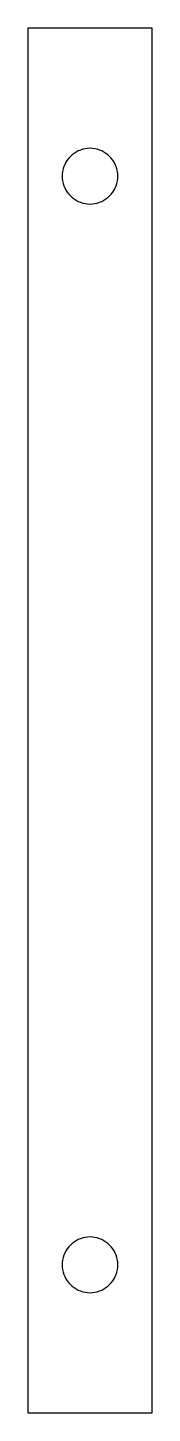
# Model space of a CAD drawing. Header units: millimetres. Extents: x -5 to 5, y -56 to 56.
import ezdxf

# ---------------------------------------------------------------- set-up
doc = ezdxf.new("R2010")
doc.units = ezdxf.units.MM
doc.layers.add('CUT', color=7, linetype='Continuous')

msp = doc.modelspace()

# ---------------------------------------------------------------- linework, layer by layer
at = {"layer": 'CUT'}
for points in [[(-5, -56), (-5, -55.75), (-5, -55.5), (-5, -55.25), (-5, -55), (-5, -54.75), (-5, -54.5), (-5, -54.25), (-5, -54), (-5, -53.75), (-5, -53.5), (-5, -53.25), (-5, -53), (-5, -52.75), (-5, -52.5), (-5, -52.25), (-5, -52), (-5, -51.75), (-5, -51.5), (-5, -51.25), (-5, -51), (-5, -50.75), (-5, -50.5), (-5, -50.25), (-5, -50), (-5, -49.75), (-5, -49.5), (-5, -49.25), (-5, -49), (-5, -48.75), (-5, -48.5), (-5, -48.25), (-5, -48), (-5, -47.75), (-5, -47.5), (-5, -47.25), (-5, -47), (-5, -46.75), (-5, -46.5), (-5, -46.25), (-5, -46), (-5, -45.75), (-5, -45.5), (-5, -45.25), (-5, -45), (-5, -44.75), (-5, -44.5), (-5, -44.25), (-5, -44), (-5, -43.75), (-5, -43.5), (-5, -43.25), (-5, -43), (-5, -42.75), (-5, -42.5), (-5, -42.25), (-5, -42), (-5, -41.75), (-5, -41.5), (-5, -41.25), (-5, -41), (-5, -40.75), (-5, -40.5), (-5, -40.25), (-5, -40), (-5, -39.75), (-5, -39.5), (-5, -39.25), (-5, -39), (-5, -38.75), (-5, -38.5), (-5, -38.25), (-5, -38), (-5, -37.75), (-5, -37.5), (-5, -37.25), (-5, -37), (-5, -36.75), (-5, -36.5), (-5, -36.25), (-5, -36), (-5, -35.75), (-5, -35.5), (-5, -35.25), (-5, -35), (-5, -34.75), (-5, -34.5), (-5, -34.25), (-5, -34), (-5, -33.75), (-5, -33.5), (-5, -33.25), (-5, -33), (-5, -32.75), (-5, -32.5), (-5, -32.25), (-5, -32), (-5, -31.75), (-5, -31.5), (-5, -31.25), (-5, -31), (-5, -30.75), (-5, -30.5), (-5, -30.25), (-5, -30), (-5, -29.75), (-5, -29.5), (-5, -29.25), (-5, -29), (-5, -28.75), (-5, -28.5), (-5, -28.25), (-5, -28), (-5, -27.75), (-5, -27.5), (-5, -27.25), (-5, -27), (-5, -26.75), (-5, -26.5), (-5, -26.25), (-5, -26), (-5, -25.75), (-5, -25.5), (-5, -25.25), (-5, -25), (-5, -24.75), (-5, -24.5), (-5, -24.25), (-5, -24), (-5, -23.75), (-5, -23.5), (-5, -23.25), (-5, -23), (-5, -22.75), (-5, -22.5), (-5, -22.25), (-5, -22), (-5, -21.75), (-5, -21.5), (-5, -21.25), (-5, -21), (-5, -20.75), (-5, -20.5), (-5, -20.25), (-5, -20), (-5, -19.75), (-5, -19.5), (-5, -19.25), (-5, -19), (-5, -18.75), (-5, -18.5), (-5, -18.25), (-5, -18), (-5, -17.75), (-5, -17.5), (-5, -17.25), (-5, -17), (-5, -16.75), (-5, -16.5), (-5, -16.25), (-5, -16), (-5, -15.75), (-5, -15.5), (-5, -15.25), (-5, -15), (-5, -14.75), (-5, -14.5), (-5, -14.25), (-5, -14), (-5, -13.75), (-5, -13.5), (-5, -13.25), (-5, -13), (-5, -12.75), (-5, -12.5), (-5, -12.25), (-5, -12), (-5, -11.75), (-5, -11.5), (-5, -11.25), (-5, -11), (-5, -10.75), (-5, -10.5), (-5, -10.25), (-5, -10), (-5, -9.75), (-5, -9.5), (-5, -9.25), (-5, -9), (-5, -8.75), (-5, -8.5), (-5, -8.25), (-5, -8), (-5, -7.75), (-5, -7.5), (-5, -7.25), (-5, -7), (-5, -6.75), (-5, -6.5), (-5, -6.25), (-5, -6), (-5, -5.75), (-5, -5.5), (-5, -5.25), (-5, -5), (-5, -4.75), (-5, -4.5), (-5, -4.25), (-5, -4), (-5, -3.75), (-5, -3.5), (-5, -3.25), (-5, -3), (-5, -2.75), (-5, -2.5), (-5, -2.25), (-5, -2), (-5, -1.75), (-5, -1.5), (-5, -1.25), (-5, -1), (-5, -0.75), (-5, -0.5), (-5, -0.25), (-5, 0), (-5, 0.25), (-5, 0.5), (-5, 0.75), (-5, 1), (-5, 1.25), (-5, 1.5), (-5, 1.75), (-5, 2), (-5, 2.25), (-5, 2.5), (-5, 2.75), (-5, 3), (-5, 3.25), (-5, 3.5), (-5, 3.75), (-5, 4), (-5, 4.25), (-5, 4.5), (-5, 4.75), (-5, 5), (-5, 5.25), (-5, 5.5), (-5, 5.75), (-5, 6), (-5, 6.25), (-5, 6.5), (-5, 6.75), (-5, 7), (-5, 7.25), (-5, 7.5), (-5, 7.75), (-5, 8), (-5, 8.25), (-5, 8.5), (-5, 8.75), (-5, 9), (-5, 9.25), (-5, 9.5), (-5, 9.75), (-5, 10), (-5, 10.25), (-5, 10.5), (-5, 10.75), (-5, 11), (-5, 11.25), (-5, 11.5), (-5, 11.75), (-5, 12), (-5, 12.25), (-5, 12.5), (-5, 12.75), (-5, 13), (-5, 13.25), (-5, 13.5), (-5, 13.75), (-5, 14), (-5, 14.25), (-5, 14.5), (-5, 14.75), (-5, 15), (-5, 15.25), (-5, 15.5), (-5, 15.75), (-5, 16), (-5, 16.25), (-5, 16.5), (-5, 16.75), (-5, 17), (-5, 17.25), (-5, 17.5), (-5, 17.75), (-5, 18), (-5, 18.25), (-5, 18.5), (-5, 18.75), (-5, 19), (-5, 19.25), (-5, 19.5), (-5, 19.75), (-5, 20), (-5, 20.25), (-5, 20.5), (-5, 20.75), (-5, 21), (-5, 21.25), (-5, 21.5), (-5, 21.75), (-5, 22), (-5, 22.25), (-5, 22.5), (-5, 22.75), (-5, 23), (-5, 23.25), (-5, 23.5), (-5, 23.75), (-5, 24), (-5, 24.25), (-5, 24.5), (-5, 24.75), (-5, 25), (-5, 25.25), (-5, 25.5), (-5, 25.75), (-5, 26), (-5, 26.25), (-5, 26.5), (-5, 26.75), (-5, 27), (-5, 27.25), (-5, 27.5), (-5, 27.75), (-5, 28), (-5, 28.25), (-5, 28.5), (-5, 28.75), (-5, 29), (-5, 29.25), (-5, 29.5), (-5, 29.75), (-5, 30), (-5, 30.25), (-5, 30.5), (-5, 30.75), (-5, 31), (-5, 31.25), (-5, 31.5), (-5, 31.75), (-5, 32), (-5, 32.25), (-5, 32.5), (-5, 32.75), (-5, 33), (-5, 33.25), (-5, 33.5), (-5, 33.75), (-5, 34), (-5, 34.25), (-5, 34.5), (-5, 34.75), (-5, 35), (-5, 35.25), (-5, 35.5), (-5, 35.75), (-5, 36), (-5, 36.25), (-5, 36.5), (-5, 36.75), (-5, 37), (-5, 37.25), (-5, 37.5), (-5, 37.75), (-5, 38), (-5, 38.25), (-5, 38.5), (-5, 38.75), (-5, 39), (-5, 39.25), (-5, 39.5), (-5, 39.75), (-5, 40), (-5, 40.25), (-5, 40.5), (-5, 40.75), (-5, 41), (-5, 41.25), (-5, 41.5), (-5, 41.75), (-5, 42), (-5, 42.25), (-5, 42.5), (-5, 42.75), (-5, 43), (-5, 43.25), (-5, 43.5), (-5, 43.75), (-5, 44), (-5, 44.25), (-5, 44.5), (-5, 44.75), (-5, 45), (-5, 45.25), (-5, 45.5), (-5, 45.75), (-5, 46), (-5, 46.25), (-5, 46.5), (-5, 46.75), (-5, 47), (-5, 47.25), (-5, 47.5), (-5, 47.75), (-5, 48), (-5, 48.25), (-5, 48.5), (-5, 48.75), (-5, 49), (-5, 49.25), (-5, 49.5), (-5, 49.75), (-5, 50), (-5, 50.25), (-5, 50.5), (-5, 50.75), (-5, 51), (-5, 51.25), (-5, 51.5), (-5, 51.75), (-5, 52), (-5, 52.25), (-5, 52.5), (-5, 52.75), (-5, 53), (-5, 53.25), (-5, 53.5), (-5, 53.75), (-5, 54), (-5, 54.25), (-5, 54.5), (-5, 54.75), (-5, 55), (-5, 55.25), (-5, 55.5), (-5, 55.75), (-5, 56), (-4.75, 56), (-4.5, 56), (-4.25, 56), (-4, 56), (-3.75, 56), (-3.5, 56), (-3.25, 56), (-3, 56), (-2.75, 56), (-2.5, 56), (-2.25, 56), (-2, 56), (-1.75, 56), (-1.5, 56), (-1.25, 56), (-1, 56), (-0.75, 56), (-0.5, 56), (-0.25, 56), (0, 56), (0.25, 56), (0.5, 56), (0.75, 56), (1, 56), (1.25, 56), (1.5, 56), (1.75, 56), (2, 56), (2.25, 56), (2.5, 56), (2.75, 56), (3, 56), (3.25, 56), (3.5, 56), (3.75, 56), (4, 56), (4.25, 56), (4.5, 56), (4.75, 56), (5, 56), (5, 55.75), (5, 55.5), (5, 55.25), (5, 55), (5, 54.75), (5, 54.5), (5, 54.25), (5, 54), (5, 53.75), (5, 53.5), (5, 53.25), (5, 53), (5, 52.75), (5, 52.5), (5, 52.25), (5, 52), (5, 51.75), (5, 51.5), (5, 51.25), (5, 51), (5, 50.75), (5, 50.5), (5, 50.25), (5, 50), (5, 49.75), (5, 49.5), (5, 49.25), (5, 49), (5, 48.75), (5, 48.5), (5, 48.25), (5, 48), (5, 47.75), (5, 47.5), (5, 47.25), (5, 47), (5, 46.75), (5, 46.5), (5, 46.25), (5, 46), (5, 45.75), (5, 45.5), (5, 45.25), (5, 45), (5, 44.75), (5, 44.5), (5, 44.25), (5, 44), (5, 43.75), (5, 43.5), (5, 43.25), (5, 43), (5, 42.75), (5, 42.5), (5, 42.25), (5, 42), (5, 41.75), (5, 41.5), (5, 41.25), (5, 41), (5, 40.75), (5, 40.5), (5, 40.25), (5, 40), (5, 39.75), (5, 39.5), (5, 39.25), (5, 39), (5, 38.75), (5, 38.5), (5, 38.25), (5, 38), (5, 37.75), (5, 37.5), (5, 37.25), (5, 37), (5, 36.75), (5, 36.5), (5, 36.25), (5, 36), (5, 35.75), (5, 35.5), (5, 35.25), (5, 35), (5, 34.75), (5, 34.5), (5, 34.25), (5, 34), (5, 33.75), (5, 33.5), (5, 33.25), (5, 33), (5, 32.75), (5, 32.5), (5, 32.25), (5, 32), (5, 31.75), (5, 31.5), (5, 31.25), (5, 31), (5, 30.75), (5, 30.5), (5, 30.25), (5, 30), (5, 29.75), (5, 29.5), (5, 29.25), (5, 29), (5, 28.75), (5, 28.5), (5, 28.25), (5, 28), (5, 27.75), (5, 27.5), (5, 27.25), (5, 27), (5, 26.75), (5, 26.5), (5, 26.25), (5, 26), (5, 25.75), (5, 25.5), (5, 25.25), (5, 25), (5, 24.75), (5, 24.5), (5, 24.25), (5, 24), (5, 23.75), (5, 23.5), (5, 23.25), (5, 23), (5, 22.75), (5, 22.5), (5, 22.25), (5, 22), (5, 21.75), (5, 21.5), (5, 21.25), (5, 21), (5, 20.75), (5, 20.5), (5, 20.25), (5, 20), (5, 19.75), (5, 19.5), (5, 19.25), (5, 19), (5, 18.75), (5, 18.5), (5, 18.25), (5, 18), (5, 17.75), (5, 17.5), (5, 17.25), (5, 17), (5, 16.75), (5, 16.5), (5, 16.25), (5, 16), (5, 15.75), (5, 15.5), (5, 15.25), (5, 15), (5, 14.75), (5, 14.5), (5, 14.25), (5, 14), (5, 13.75), (5, 13.5), (5, 13.25), (5, 13), (5, 12.75), (5, 12.5), (5, 12.25), (5, 12), (5, 11.75), (5, 11.5), (5, 11.25), (5, 11), (5, 10.75), (5, 10.5), (5, 10.25), (5, 10), (5, 9.75), (5, 9.5), (5, 9.25), (5, 9), (5, 8.75), (5, 8.5), (5, 8.25), (5, 8), (5, 7.75), (5, 7.5), (5, 7.25), (5, 7), (5, 6.75), (5, 6.5), (5, 6.25), (5, 6), (5, 5.75), (5, 5.5), (5, 5.25), (5, 5), (5, 4.75), (5, 4.5), (5, 4.25), (5, 4), (5, 3.75), (5, 3.5), (5, 3.25), (5, 3), (5, 2.75), (5, 2.5), (5, 2.25), (5, 2), (5, 1.75), (5, 1.5), (5, 1.25), (5, 1), (5, 0.75), (5, 0.5), (5, 0.25), (5, 0), (5, -0.25), (5, -0.5), (5, -0.75), (5, -1), (5, -1.25), (5, -1.5), (5, -1.75), (5, -2), (5, -2.25), (5, -2.5), (5, -2.75), (5, -3), (5, -3.25), (5, -3.5), (5, -3.75), (5, -4), (5, -4.25), (5, -4.5), (5, -4.75), (5, -5), (5, -5.25), (5, -5.5), (5, -5.75), (5, -6), (5, -6.25), (5, -6.5), (5, -6.75), (5, -7), (5, -7.25), (5, -7.5), (5, -7.75), (5, -8), (5, -8.25), (5, -8.5), (5, -8.75), (5, -9), (5, -9.25), (5, -9.5), (5, -9.75), (5, -10), (5, -10.25), (5, -10.5), (5, -10.75), (5, -11), (5, -11.25), (5, -11.5), (5, -11.75), (5, -12), (5, -12.25), (5, -12.5), (5, -12.75), (5, -13), (5, -13.25), (5, -13.5), (5, -13.75), (5, -14), (5, -14.25), (5, -14.5), (5, -14.75), (5, -15), (5, -15.25), (5, -15.5), (5, -15.75), (5, -16), (5, -16.25), (5, -16.5), (5, -16.75), (5, -17), (5, -17.25), (5, -17.5), (5, -17.75), (5, -18), (5, -18.25), (5, -18.5), (5, -18.75), (5, -19), (5, -19.25), (5, -19.5), (5, -19.75), (5, -20), (5, -20.25), (5, -20.5), (5, -20.75), (5, -21), (5, -21.25), (5, -21.5), (5, -21.75), (5, -22), (5, -22.25), (5, -22.5), (5, -22.75), (5, -23), (5, -23.25), (5, -23.5), (5, -23.75), (5, -24), (5, -24.25), (5, -24.5), (5, -24.75), (5, -25), (5, -25.25), (5, -25.5), (5, -25.75), (5, -26), (5, -26.25), (5, -26.5), (5, -26.75), (5, -27), (5, -27.25), (5, -27.5), (5, -27.75), (5, -28), (5, -28.25), (5, -28.5), (5, -28.75), (5, -29), (5, -29.25), (5, -29.5), (5, -29.75), (5, -30), (5, -30.25), (5, -30.5), (5, -30.75), (5, -31), (5, -31.25), (5, -31.5), (5, -31.75), (5, -32), (5, -32.25), (5, -32.5), (5, -32.75), (5, -33), (5, -33.25), (5, -33.5), (5, -33.75), (5, -34), (5, -34.25), (5, -34.5), (5, -34.75), (5, -35), (5, -35.25), (5, -35.5), (5, -35.75), (5, -36), (5, -36.25), (5, -36.5), (5, -36.75), (5, -37), (5, -37.25), (5, -37.5), (5, -37.75), (5, -38), (5, -38.25), (5, -38.5), (5, -38.75), (5, -39), (5, -39.25), (5, -39.5), (5, -39.75), (5, -40), (5, -40.25), (5, -40.5), (5, -40.75), (5, -41), (5, -41.25), (5, -41.5), (5, -41.75), (5, -42), (5, -42.25), (5, -42.5), (5, -42.75), (5, -43), (5, -43.25), (5, -43.5), (5, -43.75), (5, -44), (5, -44.25), (5, -44.5), (5, -44.75), (5, -45), (5, -45.25), (5, -45.5), (5, -45.75), (5, -46), (5, -46.25), (5, -46.5), (5, -46.75), (5, -47), (5, -47.25), (5, -47.5), (5, -47.75), (5, -48), (5, -48.25), (5, -48.5), (5, -48.75), (5, -49), (5, -49.25), (5, -49.5), (5, -49.75), (5, -50), (5, -50.25), (5, -50.5), (5, -50.75), (5, -51), (5, -51.25), (5, -51.5), (5, -51.75), (5, -52), (5, -52.25), (5, -52.5), (5, -52.75), (5, -53), (5, -53.25), (5, -53.5), (5, -53.75), (5, -54), (5, -54.25), (5, -54.5), (5, -54.75), (5, -55), (5, -55.25), (5, -55.5), (5, -55.75), (5, -56), (4.75, -56), (4.5, -56), (4.25, -56), (4, -56), (3.75, -56), (3.5, -56), (3.25, -56), (3, -56), (2.75, -56), (2.5, -56), (2.25, -56), (2, -56), (1.75, -56), (1.5, -56), (1.25, -56), (1, -56), (0.75, -56), (0.5, -56), (0.25, -56), (0, -56), (-0.25, -56), (-0.5, -56), (-0.75, -56), (-1, -56), (-1.25, -56), (-1.5, -56), (-1.75, -56), (-2, -56), (-2.25, -56), (-2.5, -56), (-2.75, -56), (-3, -56), (-3.25, -56), (-3.5, -56), (-3.75, -56), (-4, -56), (-4.25, -56), (-4.5, -56), (-4.75, -56)], [(2.25, 44), (2.24, 44.2), (2.22, 44.39), (2.17, 44.58), (2.11, 44.77), (2.04, 44.95), (1.95, 45.12), (1.84, 45.29), (1.72, 45.45), (1.59, 45.59), (1.45, 45.72), (1.29, 45.84), (1.12, 45.95), (0.95, 46.04), (0.77, 46.11), (0.58, 46.17), (0.39, 46.22), (0.2, 46.24), (0, 46.25), (-0.2, 46.24), (-0.39, 46.22), (-0.58, 46.17), (-0.77, 46.11), (-0.95, 46.04), (-1.13, 45.95), (-1.29, 45.84), (-1.45, 45.72), (-1.59, 45.59), (-1.72, 45.45), (-1.84, 45.29), (-1.95, 45.12), (-2.04, 44.95), (-2.11, 44.77), (-2.17, 44.58), (-2.22, 44.39), (-2.24, 44.2), (-2.25, 44), (-2.24, 43.8), (-2.22, 43.61), (-2.17, 43.42), (-2.11, 43.23), (-2.04, 43.05), (-1.95, 42.87), (-1.84, 42.71), (-1.72, 42.55), (-1.59, 42.41), (-1.45, 42.28), (-1.29, 42.16), (-1.13, 42.05), (-0.95, 41.96), (-0.77, 41.89), (-0.58, 41.83), (-0.39, 41.78), (-0.2, 41.76), (0, 41.75), (0.2, 41.76), (0.39, 41.78), (0.58, 41.83), (0.77, 41.89), (0.95, 41.96), (1.12, 42.05), (1.29, 42.16), (1.45, 42.28), (1.59, 42.41), (1.72, 42.55), (1.84, 42.71), (1.95, 42.87), (2.04, 43.05), (2.11, 43.23), (2.17, 43.42), (2.22, 43.61), (2.24, 43.8)], [(2.25, -44), (2.24, -43.8), (2.22, -43.61), (2.17, -43.42), (2.11, -43.23), (2.04, -43.05), (1.95, -42.88), (1.84, -42.71), (1.72, -42.55), (1.59, -42.41), (1.45, -42.28), (1.29, -42.16), (1.12, -42.05), (0.95, -41.96), (0.77, -41.89), (0.58, -41.83), (0.39, -41.78), (0.2, -41.76), (0, -41.75), (-0.2, -41.76), (-0.39, -41.78), (-0.58, -41.83), (-0.77, -41.89), (-0.95, -41.96), (-1.13, -42.05), (-1.29, -42.16), (-1.45, -42.28), (-1.59, -42.41), (-1.72, -42.55), (-1.84, -42.71), (-1.95, -42.88), (-2.04, -43.05), (-2.11, -43.23), (-2.17, -43.42), (-2.22, -43.61), (-2.24, -43.8), (-2.25, -44), (-2.24, -44.2), (-2.22, -44.39), (-2.17, -44.58), (-2.11, -44.77), (-2.04, -44.95), (-1.95, -45.13), (-1.84, -45.29), (-1.72, -45.45), (-1.59, -45.59), (-1.45, -45.72), (-1.29, -45.84), (-1.13, -45.95), (-0.95, -46.04), (-0.77, -46.11), (-0.58, -46.17), (-0.39, -46.22), (-0.2, -46.24), (0, -46.25), (0.2, -46.24), (0.39, -46.22), (0.58, -46.17), (0.77, -46.11), (0.95, -46.04), (1.12, -45.95), (1.29, -45.84), (1.45, -45.72), (1.59, -45.59), (1.72, -45.45), (1.84, -45.29), (1.95, -45.13), (2.04, -44.95), (2.11, -44.77), (2.17, -44.58), (2.22, -44.39), (2.24, -44.2)]]:
    msp.add_lwpolyline(points, close=True, dxfattribs=at)

doc.saveas('drawing.dxf')
